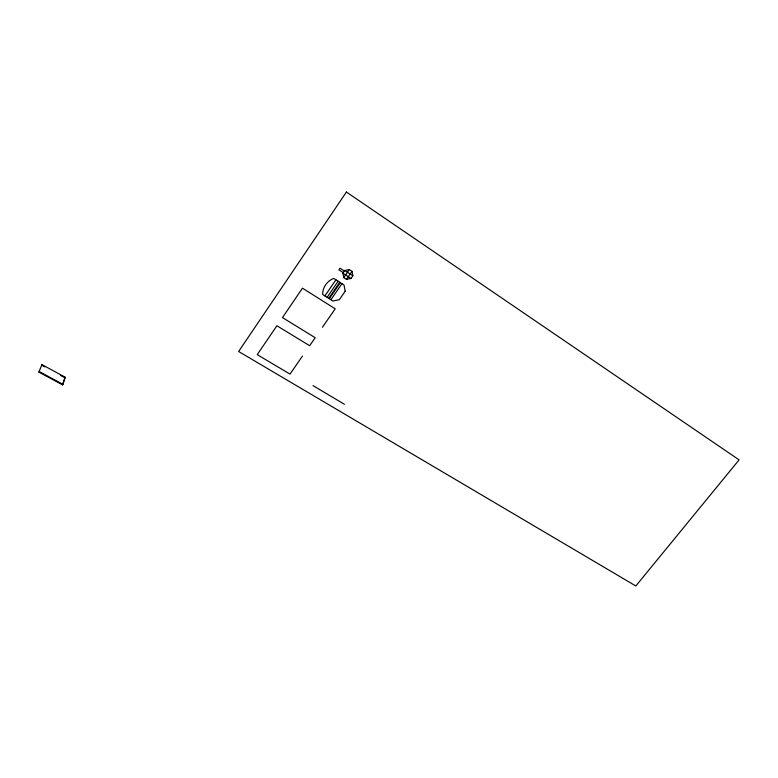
<?xml version="1.0" encoding="UTF-8"?>
<svg xmlns="http://www.w3.org/2000/svg" width="778" height="778" viewBox="0 0 778 778"><rect width="100%" height="100%" fill="white"/><g stroke="black" fill="none" stroke-linecap="round" stroke-linejoin="round"><path stroke-width="1.17" d="M41.934 364.61L38.9 372.108L62.571 384.877L65.187 377.242L41.934 364.61L41.594 365.154M62.571 384.877L65.187 377.242M38.9 372.108L39.24 371.553L62.911 384.342M324.893 295.893L335.95 279.808M342.884 273.195L344.742 270.491L349.312 269.558L352.016 271.318L352.852 275.762L350.995 278.446L346.443 279.39L343.74 277.639L342.884 273.195L350.995 278.446M327.12 297.303L338.167 281.237M328.744 298.334L339.801 282.288M343.74 277.639L349.312 269.558M329.289 298.674L340.336 282.638M330.913 299.705L341.96 283.678M346.443 279.39L352.016 271.318M302.477 356.081L290.009 374.101L257.226 354.642L276.9 325.749L309.654 345.714L315.197 337.701L282.463 317.589L302.486 288.171L335.192 308.808L322.442 327.237M42.654 365.728L44.764 366.876M60.616 375.473L64.846 377.768M313.009 385.606L344.391 404.259M343.254 272.65L338.907 269.84L340.025 268.216L344.372 271.036M344.742 270.491L352.852 275.762M346.404 192.03L238.632 351.491L635.83 585.97L739.1 459.866L346.404 192.03M345.208 291.166L339.315 299.686L332.974 301.018L322.666 294.483A17.272 16.62 -21.1 0 1 333.723 278.378L344.022 285.001L345.208 291.166"/></g></svg>
